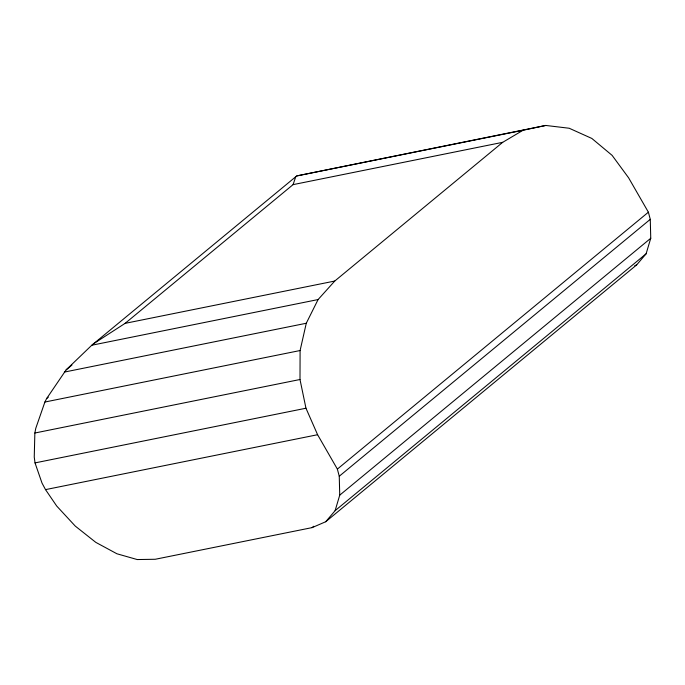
<?xml version="1.0" encoding="UTF-8"?>
<svg xmlns="http://www.w3.org/2000/svg" width="685" height="685" viewBox="0 0 685 685"><rect width="100%" height="100%" fill="white"/><g stroke="black" fill="none" stroke-linecap="round" stroke-linejoin="round"><path stroke-width="1.03" d="M325.692 521.747L335.111 510.676L339.734 495.152L339.255 476.238L337.371 469.097L317.6 434.718L305.964 408.226L299.996 379.507L300.099 350.532L306.272 323.26L318.088 299.559L334.751 281.047L502.696 142.326L523.066 130.253L545.748 125.449L569.209 128.249L591.84 138.447L612.107 155.358L628.616 177.826L648.387 212.196L650.27 219.346L650.75 238.26L646.118 253.784L636.707 264.855L325.692 521.747L312.12 527.613L155.264 559.268L137.223 559.551L116.938 553.78L95.806 542.366L75.256 526.08L56.701 506.027L45.518 489.621L42.008 483.062L35.021 462.897L34.25 457.058L34.858 433.014L35.791 428.271L44.902 402.026L46.64 398.55L66.154 369.857L91.781 345.231L296.759 175.925L545.748 125.449M93.228 343.947L125.115 323.354L293.069 184.633L295.792 176.636M66.154 369.857L71.925 365.088M46.64 398.55L48.284 397.189M337.371 469.097L648.387 212.196M339.255 476.238L650.27 219.346M339.734 495.152L650.75 238.26M312.12 527.613L313.773 526.251M335.111 510.676L646.118 253.784M634.764 265.694L636.707 264.855M296.759 175.925L523.066 130.253M293.069 184.633L502.696 142.326M125.115 323.354L334.751 281.047M91.781 345.231L318.088 299.559M64.356 372.083L306.272 323.26M44.902 402.026L300.099 350.532M34.858 433.014L299.996 379.507M35.021 462.897L305.964 408.226M45.518 489.621L317.6 434.718"/></g></svg>
